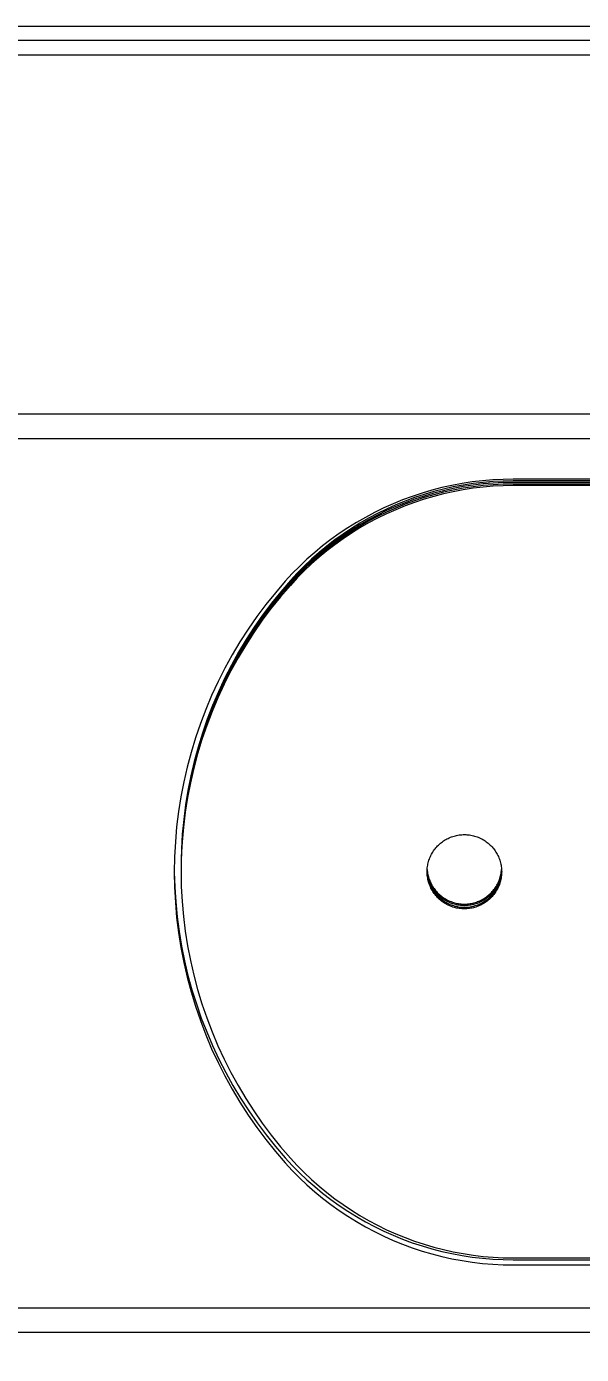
# Model space of a CAD drawing. Header units: inches. Extents: x -8 to 201, y -1 to 136.
# Drawn here: x 56.932 to 58.543, y 121.898 to 125.758 of the extents above; entities that cross this region are included whole.
import ezdxf

# ---------------------------------------------------------------- set-up
doc = ezdxf.new("R2010")
doc.units = ezdxf.units.IN
doc.layers.add('ZANO_R', color=7, linetype='Continuous', lineweight=0)
doc.layers.add('ZANO_W', color=1, linetype='Continuous', lineweight=0)
doc.styles.get("Standard").update_dxf_attribs({"font": 'arial.ttf'})
doc.dimstyles.new('amerykanie', dxfattribs={"dimtxt": 50, "dimasz": 50, "dimexe": 0.5, "dimexo": 0.5, "dimgap": 1, "dimtad": 1, "dimdec": 0, "dimzin": 0, "dimlunit": 5, "dimtxsty": 'Standard', "dimcen": 0.09, "dimclrd": 1, "dimclre": 1, "dimclrt": 1, "dimazin": 0, "dimtfac": 1, "dimtdec": 0, "dimtmove": 0, "dimatfit": 3, "dimfxl": 1, "dimtzin": 0, "dimarcsym": 1})

# ---------------------------------------------------------------- blocks, each defined once
blk = doc.blocks.new('*D477')
at = {"layer": 'ZANO_W', "color": 1, "lineweight": -2}
blk.add_arc((154.9429, 107.9573), 5.9376, 93.97094, 170.33898, dxfattribs=at)
at = {"layer": 'ZANO_W', "color": 1}
for points in [[(154.5292, 113.7141), (154.5342, 114.0474), (155.5316, 113.8657)], [(148.9234, 108.9678), (149.2555, 108.9397), (149.0053, 107.9573)]]:
    blk.add_solid(points, dxfattribs=at)
at = {"layer": 'ZANO_W', "color": 1, "insert": (150.0585, 113.3526), "char_height": 1.625, "attachment_point": 5, "rotation": 42.155}
blk.add_mtext("95%%d41'", dxfattribs=at)

msp = doc.modelspace()

# ---------------------------------------------------------------- linework, layer by layer
at = {"layer": 'ZANO_R'}
for p, q in [((109.43108, 125.75811), (11.74279, 125.75811)), ((11.72648, 125.71874), (109.44739, 125.71874)), ((109.67578, 125.67464), (11.61288, 125.67464)), ((59.29305, 124.63101), (55.85185, 124.63101)), ((55.85185, 124.56074), (59.29305, 124.56074)), ((58.19661, 124.42963), (58.16722, 124.42412)), ((58.22617, 124.43414), (58.19661, 124.42963)), ((58.22882, 124.42952), (58.19992, 124.42511)), ((58.25587, 124.43765), (58.22617, 124.43414)), ((58.25786, 124.43295), (58.22882, 124.42952)), ((58.25786, 124.42832), (58.22882, 124.42488)), ((58.28567, 124.44015), (58.25587, 124.43765)), ((58.28699, 124.4354), (58.25786, 124.43295)), ((58.28699, 124.43077), (58.25786, 124.42832)), ((58.31553, 124.44166), (58.28567, 124.44015)), ((58.3162, 124.43687), (58.28699, 124.4354)), ((58.3162, 124.43224), (58.28699, 124.43077)), ((58.3162, 124.4276), (58.28699, 124.42613)), ((58.34543, 124.44215), (58.31553, 124.44166)), ((58.34543, 124.43735), (58.3162, 124.43687)), ((58.34543, 124.43272), (58.3162, 124.43224)), ((58.34543, 124.42809), (58.3162, 124.4276)), ((62.94323, 124.44215), (58.34543, 124.44215)), ((62.94323, 124.43735), (58.34543, 124.43735)), ((62.94323, 124.43272), (58.34543, 124.43272)), ((62.94323, 124.42809), (58.34543, 124.42809)), ((58.052, 124.39231), (58.02395, 124.38196)), ((58.05852, 124.38862), (58.03109, 124.3785)), ((58.08039, 124.40172), (58.052, 124.39231)), ((58.08628, 124.39782), (58.05852, 124.38862)), ((58.08628, 124.39318), (58.05852, 124.38399)), ((58.08628, 124.38855), (58.05852, 124.37935)), ((58.10907, 124.41016), (58.08039, 124.40172)), ((58.11433, 124.40607), (58.08628, 124.39782)), ((58.11433, 124.40144), (58.08628, 124.39318)), ((58.11433, 124.39681), (58.08628, 124.38855)), ((58.11433, 124.39217), (58.08628, 124.38392)), ((58.13803, 124.41763), (58.10907, 124.41016)), ((58.14264, 124.41338), (58.11433, 124.40607)), ((58.14264, 124.40874), (58.11433, 124.40144)), ((58.14264, 124.40411), (58.11433, 124.39681)), ((58.14264, 124.39948), (58.11433, 124.39217)), ((58.16722, 124.42412), (58.13803, 124.41763)), ((58.17118, 124.41973), (58.14264, 124.41338)), ((58.17118, 124.41509), (58.14264, 124.40874)), ((58.17118, 124.41046), (58.14264, 124.40411)), ((58.17118, 124.40582), (58.14264, 124.39948)), ((58.19992, 124.42511), (58.17118, 124.41973)), ((58.19992, 124.42047), (58.17118, 124.41509)), ((58.19992, 124.41584), (58.17118, 124.41046)), ((58.19992, 124.41121), (58.17118, 124.40582)), ((58.22882, 124.42488), (58.19992, 124.42047)), ((58.22882, 124.42025), (58.19992, 124.41584)), ((58.22882, 124.41562), (58.19992, 124.41121)), ((58.25786, 124.42368), (58.22882, 124.42025)), ((58.25786, 124.41905), (58.22882, 124.41562)), ((58.28699, 124.42613), (58.25786, 124.42368)), ((58.28699, 124.4215), (58.25786, 124.41905)), ((58.3162, 124.42297), (58.28699, 124.4215)), ((58.34543, 124.42345), (58.3162, 124.42297)), ((62.94323, 124.42345), (58.34543, 124.42345)), ((57.96897, 124.35844), (57.94211, 124.3453)), ((57.97734, 124.3555), (57.95107, 124.34265)), ((57.97734, 124.35086), (57.95107, 124.33802)), ((57.99626, 124.37066), (57.96897, 124.35844)), ((58.00402, 124.36745), (57.97734, 124.3555)), ((58.00402, 124.36282), (57.97734, 124.35086)), ((58.00402, 124.35818), (57.97734, 124.34623)), ((58.00402, 124.35355), (57.97734, 124.3416)), ((58.02395, 124.38196), (57.99626, 124.37066)), ((58.03109, 124.3785), (58.00402, 124.36745)), ((58.03109, 124.37386), (58.00402, 124.36282)), ((58.03109, 124.36923), (58.00402, 124.35818)), ((58.03109, 124.36459), (58.00402, 124.35355)), ((58.05852, 124.38399), (58.03109, 124.37386)), ((58.05852, 124.37935), (58.03109, 124.36923)), ((58.05852, 124.37472), (58.03109, 124.36459)), ((58.08628, 124.38392), (58.05852, 124.37472)), ((57.88978, 124.31635), (57.86438, 124.30057)), ((57.89991, 124.31435), (57.87507, 124.29892)), ((57.9157, 124.33127), (57.88978, 124.31635)), ((57.92525, 124.32893), (57.89991, 124.31435)), ((57.92525, 124.3243), (57.89991, 124.30971)), ((57.92525, 124.31967), (57.89991, 124.30508)), ((57.92525, 124.31503), (57.89991, 124.30045)), ((57.94211, 124.3453), (57.9157, 124.33127)), ((57.95107, 124.34265), (57.92525, 124.32893)), ((57.95107, 124.33802), (57.92525, 124.3243)), ((57.95107, 124.33339), (57.92525, 124.31967)), ((57.95107, 124.32875), (57.92525, 124.31503)), ((57.97734, 124.34623), (57.95107, 124.33339)), ((57.97734, 124.3416), (57.95107, 124.32875)), ((57.83953, 124.28394), (57.81525, 124.26648)), ((57.85077, 124.28266), (57.82703, 124.26559)), ((57.85077, 124.27803), (57.82703, 124.26096)), ((57.85077, 124.27339), (57.82703, 124.25632)), ((57.86438, 124.30057), (57.83953, 124.28394)), ((57.87507, 124.29892), (57.85077, 124.28266)), ((57.87507, 124.29428), (57.85077, 124.27803)), ((57.87507, 124.28965), (57.85077, 124.27339)), ((57.87507, 124.28502), (57.85077, 124.26876)), ((57.89991, 124.30971), (57.87507, 124.29428)), ((57.89991, 124.30508), (57.87507, 124.28965)), ((57.89991, 124.30045), (57.87507, 124.28502)), ((57.79157, 124.24822), (57.76853, 124.22917)), ((57.80388, 124.24773), (57.78135, 124.2291)), ((57.80388, 124.2431), (57.78135, 124.22447)), ((57.80388, 124.23846), (57.78135, 124.21984)), ((57.80388, 124.23383), (57.78135, 124.2152)), ((57.81525, 124.26648), (57.79157, 124.24822)), ((57.82703, 124.26559), (57.80388, 124.24773)), ((57.82703, 124.26096), (57.80388, 124.2431)), ((57.82703, 124.25632), (57.80388, 124.23846)), ((57.82703, 124.25169), (57.80388, 124.23383)), ((57.85077, 124.26876), (57.82703, 124.25169)), ((57.74613, 124.20935), (57.72442, 124.18879)), ((57.75945, 124.20972), (57.73822, 124.18962)), ((57.75945, 124.20509), (57.73822, 124.18499)), ((57.75945, 124.20046), (57.73822, 124.18035)), ((57.75945, 124.19582), (57.73822, 124.17572)), ((57.76853, 124.22917), (57.74613, 124.20935)), ((57.78135, 124.2291), (57.75945, 124.20972)), ((57.78135, 124.22447), (57.75945, 124.20509)), ((57.78135, 124.21984), (57.75945, 124.20046)), ((57.78135, 124.2152), (57.75945, 124.19582)), ((57.70341, 124.1675), (57.68314, 124.14553)), ((57.71768, 124.16881), (57.69785, 124.14732)), ((57.71768, 124.16418), (57.69785, 124.14269)), ((57.71768, 124.15954), (57.69785, 124.13805)), ((57.72442, 124.18879), (57.70341, 124.1675)), ((57.73822, 124.18962), (57.71768, 124.16881)), ((57.73822, 124.18499), (57.71768, 124.16418)), ((57.73822, 124.18035), (57.71768, 124.15954)), ((57.73822, 124.17572), (57.71768, 124.15491)), ((57.68314, 124.14553), (57.65439, 124.11215)), ((57.69785, 124.13342), (57.66955, 124.10055)), ((57.69785, 124.14732), (57.66984, 124.11479)), ((57.69785, 124.14269), (57.67032, 124.11074)), ((57.69785, 124.13805), (57.67143, 124.10742)), ((57.71768, 124.15491), (57.69785, 124.13342)), ((57.64295, 124.08132), (57.61723, 124.04694)), ((57.65439, 124.11215), (57.62681, 124.07779)), ((57.66955, 124.10055), (57.64239, 124.06672)), ((57.66984, 124.11479), (57.64295, 124.08132)), ((57.67032, 124.11074), (57.64388, 124.07787)), ((57.67143, 124.10742), (57.64601, 124.07595)), ((57.60044, 124.04249), (57.57531, 124.00631)), ((57.61723, 124.04694), (57.5927, 124.0117)), ((57.61856, 124.04414), (57.59439, 124.00957)), ((57.62162, 124.04368), (57.59828, 124.01063)), ((57.62681, 124.07779), (57.60044, 124.04249)), ((57.64239, 124.06672), (57.61643, 124.03198)), ((57.64388, 124.07787), (57.61856, 124.04414)), ((57.64601, 124.07595), (57.62162, 124.04368)), ((57.57531, 124.00631), (57.55145, 123.96927)), ((57.5927, 124.0117), (57.5694, 123.97565)), ((57.59439, 124.00957), (57.5714, 123.97421)), ((57.59828, 124.01063), (57.57602, 123.97686)), ((57.61643, 124.03198), (57.59169, 123.99635)), ((57.55145, 123.96927), (57.52889, 123.93143)), ((57.5694, 123.97565), (57.54734, 123.93881)), ((57.5714, 123.97421), (57.54961, 123.93809)), ((57.57602, 123.97686), (57.55486, 123.94238)), ((57.59169, 123.99635), (57.5682, 123.95988)), ((57.52889, 123.93143), (57.50766, 123.89283)), ((57.54734, 123.93881), (57.52657, 123.90124)), ((57.54961, 123.93809), (57.52905, 123.90126)), ((57.55486, 123.94238), (57.53483, 123.90723)), ((57.5682, 123.95988), (57.54599, 123.92262)), ((57.50766, 123.89283), (57.48777, 123.85351)), ((57.52657, 123.90124), (57.50709, 123.86298)), ((57.52905, 123.90126), (57.50975, 123.86376)), ((57.52776, 123.89416), (57.50976, 123.85912)), ((57.54599, 123.92262), (57.52508, 123.88462)), ((57.528, 123.89463), (57.52776, 123.89416)), ((57.53442, 123.90648), (57.528, 123.89463)), ((57.53483, 123.90723), (57.53442, 123.90648)), ((57.48777, 123.85351), (57.46927, 123.81353)), ((57.50709, 123.86298), (57.48894, 123.82407)), ((57.50975, 123.86376), (57.49172, 123.82563)), ((57.50976, 123.85912), (57.49288, 123.82352)), ((57.52508, 123.88462), (57.5055, 123.84591)), ((57.46927, 123.81353), (57.45216, 123.77294)), ((57.48894, 123.82407), (57.47213, 123.78456)), ((57.49172, 123.82563), (57.47499, 123.78691)), ((57.49288, 123.82352), (57.47713, 123.78742)), ((57.5055, 123.84591), (57.48728, 123.80654)), ((57.45216, 123.77294), (57.43646, 123.73177)), ((57.47213, 123.78456), (57.45669, 123.7445)), ((57.47499, 123.78691), (57.45957, 123.74765)), ((57.47713, 123.78742), (57.46252, 123.75083)), ((57.48728, 123.80654), (57.47043, 123.76657)), ((57.43646, 123.73177), (57.42221, 123.69008)), ((57.45669, 123.7445), (57.44263, 123.70393)), ((57.45957, 123.74765), (57.44548, 123.70789)), ((57.45747, 123.73736), (57.45293, 123.72481)), ((57.47043, 123.76657), (57.45498, 123.72604)), ((57.45785, 123.73839), (57.45747, 123.73736)), ((57.46252, 123.75083), (57.45785, 123.73839)), ((57.44263, 123.70393), (57.42998, 123.66291)), ((57.44548, 123.70789), (57.43274, 123.66768)), ((57.44326, 123.69661), (57.43905, 123.68357)), ((57.45498, 123.72604), (57.44095, 123.685)), ((57.44352, 123.6974), (57.44326, 123.69661)), ((57.44784, 123.71024), (57.44352, 123.6974)), ((57.44815, 123.71114), (57.44784, 123.71024)), ((57.45258, 123.72383), (57.44815, 123.71114)), ((57.45293, 123.72481), (57.45258, 123.72383)), ((57.42221, 123.69008), (57.40941, 123.64793)), ((57.42998, 123.66291), (57.41873, 123.62147)), ((57.43274, 123.66768), (57.42137, 123.62707)), ((57.43056, 123.6557), (57.42276, 123.62777)), ((57.44095, 123.685), (57.42834, 123.64349)), ((57.43458, 123.66919), (57.43056, 123.6557)), ((57.43473, 123.66967), (57.43458, 123.66919)), ((57.43884, 123.68292), (57.43473, 123.66967)), ((57.43905, 123.68357), (57.43884, 123.68292)), ((57.40941, 123.64793), (57.39808, 123.60535)), ((57.41873, 123.62147), (57.40892, 123.57968)), ((57.42137, 123.62707), (57.41136, 123.58609)), ((57.42276, 123.62777), (57.41376, 123.59192)), ((57.42834, 123.64349), (57.41719, 123.60157)), ((57.39808, 123.60535), (57.38823, 123.56241)), ((57.40892, 123.57968), (57.40054, 123.53757)), ((57.41136, 123.58609), (57.40275, 123.5448)), ((57.41376, 123.59192), (57.40582, 123.55582)), ((57.41719, 123.60157), (57.40749, 123.55929)), ((57.38823, 123.56241), (57.37987, 123.51916)), ((57.40275, 123.5448), (57.39553, 123.50324)), ((57.40582, 123.55582), (57.39896, 123.5195)), ((57.40749, 123.55929), (57.39927, 123.5167)), ((57.37987, 123.51916), (57.37303, 123.47564)), ((57.39553, 123.50324), (57.38972, 123.46147)), ((57.39927, 123.5167), (57.39252, 123.47385)), ((57.39896, 123.5195), (57.39317, 123.483)), ((57.40054, 123.53757), (57.39361, 123.4952)), ((57.37303, 123.47564), (57.36769, 123.4319)), ((57.38972, 123.46147), (57.38531, 123.41952)), ((57.39252, 123.47385), (57.38727, 123.4308)), ((57.39361, 123.4952), (57.38815, 123.45261)), ((57.39317, 123.483), (57.38846, 123.44634)), ((57.36769, 123.4319), (57.36387, 123.38801)), ((57.38727, 123.4308), (57.38351, 123.38758)), ((57.38815, 123.45261), (57.38414, 123.40987)), ((57.38846, 123.44634), (57.38484, 123.40955)), ((57.36387, 123.38801), (57.36158, 123.34402)), ((57.38351, 123.38758), (57.38126, 123.34426)), ((57.38414, 123.40987), (57.3816, 123.36701)), ((57.38531, 123.41952), (57.38233, 123.37745)), ((57.38333, 123.38944), (57.38272, 123.3799)), ((57.38369, 123.39473), (57.38333, 123.38944)), ((57.38435, 123.40349), (57.38369, 123.39473)), ((57.38484, 123.40955), (57.38435, 123.40349)), ((58.1338, 123.3836), (58.13674, 123.38597)), ((58.13674, 123.38597), (58.13975, 123.38823)), ((58.13975, 123.38823), (58.14284, 123.39039)), ((58.14284, 123.39039), (58.14601, 123.39244)), ((58.14601, 123.39244), (58.14924, 123.39438)), ((58.14924, 123.39438), (58.15255, 123.39621)), ((58.15255, 123.39621), (58.15591, 123.39792)), ((58.15591, 123.39792), (58.15933, 123.39951)), ((58.15933, 123.39951), (58.1628, 123.40098)), ((58.1628, 123.40098), (58.16632, 123.40233)), ((58.16632, 123.40233), (58.16989, 123.40355)), ((58.16989, 123.40355), (58.1735, 123.40465)), ((58.1735, 123.40465), (58.17714, 123.40563)), ((58.17714, 123.40563), (58.18082, 123.40648)), ((58.18082, 123.40648), (58.18452, 123.40719)), ((58.18452, 123.40719), (58.18825, 123.40778)), ((58.18825, 123.40778), (58.19199, 123.40824)), ((58.19199, 123.40824), (58.19575, 123.40857)), ((58.19575, 123.40857), (58.19951, 123.40877)), ((58.19951, 123.40877), (58.20328, 123.40883)), ((58.20328, 123.40883), (58.20706, 123.40877)), ((58.20706, 123.40877), (58.21082, 123.40857)), ((58.21082, 123.40857), (58.21458, 123.40824)), ((58.21458, 123.40824), (58.21832, 123.40778)), ((58.21832, 123.40778), (58.22205, 123.40719)), ((58.22205, 123.40719), (58.22575, 123.40648)), ((58.22575, 123.40648), (58.22943, 123.40563)), ((58.22943, 123.40563), (58.23307, 123.40465)), ((58.23307, 123.40465), (58.23668, 123.40355)), ((58.23668, 123.40355), (58.24025, 123.40233)), ((58.24025, 123.40233), (58.24377, 123.40098)), ((58.24377, 123.40098), (58.24724, 123.39951)), ((58.24724, 123.39951), (58.25066, 123.39792)), ((58.25066, 123.39792), (58.25402, 123.39621)), ((58.25402, 123.39621), (58.25732, 123.39438)), ((58.25732, 123.39438), (58.26056, 123.39244)), ((58.26056, 123.39244), (58.26373, 123.39039)), ((58.26373, 123.39039), (58.26682, 123.38823)), ((58.26682, 123.38823), (58.26983, 123.38597)), ((58.26983, 123.38597), (58.27277, 123.3836)), ((57.3816, 123.36701), (57.38054, 123.32409)), ((57.38233, 123.37745), (57.38076, 123.3353)), ((57.38121, 123.34739), (57.38076, 123.33067)), ((57.3813, 123.35017), (57.38121, 123.34739)), ((57.38175, 123.36139), (57.3813, 123.35017)), ((57.38192, 123.36504), (57.38175, 123.36139)), ((57.38246, 123.37541), (57.38192, 123.36504)), ((57.38272, 123.3799), (57.38246, 123.37541)), ((58.10447, 123.34482), (58.10607, 123.34824)), ((58.10607, 123.34824), (58.10779, 123.35159)), ((58.10779, 123.35159), (58.10963, 123.35489)), ((58.10963, 123.35489), (58.11158, 123.35812)), ((58.11158, 123.35812), (58.11364, 123.36128)), ((58.11364, 123.36128), (58.11581, 123.36436)), ((58.11581, 123.36436), (58.11808, 123.36737)), ((58.11808, 123.36737), (58.12046, 123.3703)), ((58.12046, 123.3703), (58.12294, 123.37314)), ((58.12294, 123.37314), (58.12552, 123.37589)), ((58.12552, 123.37589), (58.12819, 123.37856)), ((58.12819, 123.37856), (58.13095, 123.38113)), ((58.13095, 123.38113), (58.1338, 123.3836)), ((58.27277, 123.3836), (58.27562, 123.38113)), ((58.27562, 123.38113), (58.27838, 123.37856)), ((58.27838, 123.37856), (58.28105, 123.37589)), ((58.28105, 123.37589), (58.28363, 123.37314)), ((58.28363, 123.37314), (58.28611, 123.3703)), ((58.28611, 123.3703), (58.28849, 123.36737)), ((58.28849, 123.36737), (58.29076, 123.36436)), ((58.29076, 123.36436), (58.29293, 123.36128)), ((58.29293, 123.36128), (58.29499, 123.35812)), ((58.29499, 123.35812), (58.29694, 123.35489)), ((58.29694, 123.35489), (58.29878, 123.35159)), ((58.29878, 123.35159), (58.30049, 123.34824)), ((58.30049, 123.34824), (58.3021, 123.34482)), ((57.36158, 123.34402), (57.36082, 123.29997)), ((57.38126, 123.34426), (57.38051, 123.30089)), ((57.38072, 123.33341), (57.38058, 123.32409)), ((57.38086, 123.3353), (57.38076, 123.33067)), ((58.09509, 123.30466), (58.0953, 123.30843)), ((58.09524, 123.30784), (58.09555, 123.30412)), ((58.0953, 123.30843), (58.09564, 123.31219)), ((58.09564, 123.31219), (58.09611, 123.31593)), ((58.09611, 123.31593), (58.09671, 123.31965)), ((58.09671, 123.31965), (58.09744, 123.32335)), ((58.09744, 123.32335), (58.0983, 123.32703)), ((58.0983, 123.32703), (58.09928, 123.33067)), ((58.09928, 123.33067), (58.10039, 123.33427)), ((58.10039, 123.33427), (58.10163, 123.33784)), ((58.10163, 123.33784), (58.10299, 123.34135)), ((58.10299, 123.34135), (58.10447, 123.34482)), ((58.3021, 123.34482), (58.30358, 123.34135)), ((58.30358, 123.34135), (58.30494, 123.33784)), ((58.30494, 123.33784), (58.30618, 123.33427)), ((58.30618, 123.33427), (58.30729, 123.33067)), ((58.30729, 123.33067), (58.30827, 123.32703)), ((58.30827, 123.32703), (58.30913, 123.32335)), ((58.30913, 123.32335), (58.30986, 123.31965)), ((58.30986, 123.31965), (58.31046, 123.31593)), ((58.31046, 123.31593), (58.31093, 123.31219)), ((58.31093, 123.31219), (58.31127, 123.30843)), ((58.31102, 123.30412), (58.31133, 123.30784)), ((58.31127, 123.30843), (58.31148, 123.30466)), ((57.36082, 123.29997), (57.36158, 123.25592)), ((57.36091, 123.29968), (57.36217, 123.25636)), ((57.38051, 123.30089), (57.38126, 123.25752)), ((58.09501, 123.30089), (58.09509, 123.30466)), ((58.09509, 123.29712), (58.09501, 123.30089)), ((58.09504, 123.30321), (58.0952, 123.29945)), ((58.0953, 123.29336), (58.09509, 123.29712)), ((58.09536, 123.30161), (58.09512, 123.30535)), ((58.0952, 123.29945), (58.09548, 123.2957)), ((58.09564, 123.2896), (58.0953, 123.29336)), ((58.09574, 123.29788), (58.09536, 123.30161)), ((58.09548, 123.2957), (58.0959, 123.29196)), ((58.09555, 123.30412), (58.096, 123.3004)), ((58.09611, 123.28586), (58.09564, 123.2896)), ((58.09624, 123.29416), (58.09574, 123.29788)), ((58.0959, 123.29196), (58.09645, 123.28824)), ((58.096, 123.3004), (58.09657, 123.2967)), ((58.09671, 123.28213), (58.09611, 123.28586)), ((58.09687, 123.29047), (58.09624, 123.29416)), ((58.09645, 123.28824), (58.09713, 123.28454)), ((58.09657, 123.2967), (58.09727, 123.29303)), ((58.09744, 123.27843), (58.09671, 123.28213)), ((58.09762, 123.2868), (58.09687, 123.29047)), ((58.09713, 123.28454), (58.09793, 123.28086)), ((58.09727, 123.29303), (58.0981, 123.28938)), ((58.0983, 123.27476), (58.09744, 123.27843)), ((58.09851, 123.28316), (58.09762, 123.2868)), ((58.09793, 123.28086), (58.09886, 123.27722)), ((58.0981, 123.28938), (58.09906, 123.28576)), ((58.09928, 123.27112), (58.0983, 123.27476)), ((58.09952, 123.27955), (58.09851, 123.28316)), ((58.09886, 123.27722), (58.09992, 123.27361)), ((58.09906, 123.28576), (58.10013, 123.28217)), ((58.10039, 123.26752), (58.09928, 123.27112)), ((58.10065, 123.27597), (58.09952, 123.27955)), ((58.09992, 123.27361), (58.10111, 123.27004)), ((58.10013, 123.28217), (58.10133, 123.27863)), ((58.10191, 123.27244), (58.10065, 123.27597)), ((58.10111, 123.27004), (58.10241, 123.26651)), ((58.10133, 123.27863), (58.10266, 123.27513)), ((58.10329, 123.26896), (58.10191, 123.27244)), ((58.10266, 123.27513), (58.1041, 123.27168)), ((58.10479, 123.26552), (58.10329, 123.26896)), ((58.1041, 123.27168), (58.10566, 123.26827)), ((58.10566, 123.26827), (58.10734, 123.26493)), ((58.29923, 123.26493), (58.30091, 123.26827)), ((58.30091, 123.26827), (58.30247, 123.27168)), ((58.30328, 123.26896), (58.30178, 123.26552)), ((58.30247, 123.27168), (58.30391, 123.27513)), ((58.30466, 123.27244), (58.30328, 123.26896)), ((58.30391, 123.27513), (58.30523, 123.27863)), ((58.30416, 123.26651), (58.30546, 123.27004)), ((58.30592, 123.27597), (58.30466, 123.27244)), ((58.30523, 123.27863), (58.30644, 123.28217)), ((58.30546, 123.27004), (58.30665, 123.27361)), ((58.30705, 123.27955), (58.30592, 123.27597)), ((58.30729, 123.27112), (58.30618, 123.26752)), ((58.30644, 123.28217), (58.30751, 123.28576)), ((58.30665, 123.27361), (58.30771, 123.27722)), ((58.30806, 123.28316), (58.30705, 123.27955)), ((58.30827, 123.27476), (58.30729, 123.27112)), ((58.30751, 123.28576), (58.30847, 123.28938)), ((58.30771, 123.27722), (58.30864, 123.28086)), ((58.30894, 123.2868), (58.30806, 123.28316)), ((58.30913, 123.27843), (58.30827, 123.27476)), ((58.30847, 123.28938), (58.30929, 123.29303)), ((58.30864, 123.28086), (58.30944, 123.28454)), ((58.3097, 123.29047), (58.30894, 123.2868)), ((58.30986, 123.28213), (58.30913, 123.27843)), ((58.30929, 123.29303), (58.31, 123.2967)), ((58.30944, 123.28454), (58.31012, 123.28824)), ((58.31033, 123.29416), (58.3097, 123.29047)), ((58.31046, 123.28586), (58.30986, 123.28213)), ((58.31, 123.2967), (58.31057, 123.3004)), ((58.31012, 123.28824), (58.31067, 123.29196)), ((58.31083, 123.29788), (58.31033, 123.29416)), ((58.31093, 123.2896), (58.31046, 123.28586)), ((58.31057, 123.3004), (58.31102, 123.30412)), ((58.31067, 123.29196), (58.31109, 123.2957)), ((58.31121, 123.30161), (58.31083, 123.29788)), ((58.31127, 123.29336), (58.31093, 123.2896)), ((58.31109, 123.2957), (58.31137, 123.29945)), ((58.31145, 123.30535), (58.31121, 123.30161)), ((58.31148, 123.29712), (58.31127, 123.29336)), ((58.31137, 123.29945), (58.31153, 123.30321)), ((58.31148, 123.30466), (58.31156, 123.30089)), ((58.31156, 123.30089), (58.31148, 123.29712)), ((57.36158, 123.25592), (57.36387, 123.21192)), ((57.36217, 123.25636), (57.36491, 123.21311)), ((57.38126, 123.25752), (57.38351, 123.2142)), ((58.10163, 123.26395), (58.10039, 123.26752)), ((58.10299, 123.26043), (58.10163, 123.26395)), ((58.10241, 123.26651), (58.10384, 123.26303)), ((58.10447, 123.25697), (58.10299, 123.26043)), ((58.10384, 123.26303), (58.10539, 123.2596)), ((58.10607, 123.25355), (58.10447, 123.25697)), ((58.1064, 123.26214), (58.10479, 123.26552)), ((58.10539, 123.2596), (58.10705, 123.25623)), ((58.10779, 123.25019), (58.10607, 123.25355)), ((58.10813, 123.25881), (58.1064, 123.26214)), ((58.10705, 123.25623), (58.10884, 123.25291)), ((58.10734, 123.26493), (58.10913, 123.26164)), ((58.10963, 123.2469), (58.10779, 123.25019)), ((58.10998, 123.25555), (58.10813, 123.25881)), ((58.10884, 123.25291), (58.11073, 123.24966)), ((58.10913, 123.26164), (58.11104, 123.25842)), ((58.11158, 123.24367), (58.10963, 123.2469)), ((58.11194, 123.25236), (58.10998, 123.25555)), ((58.11073, 123.24966), (58.11274, 123.24648)), ((58.11104, 123.25842), (58.11305, 123.25527)), ((58.11364, 123.24051), (58.11158, 123.24367)), ((58.11401, 123.24923), (58.11194, 123.25236)), ((58.11274, 123.24648), (58.11486, 123.24337)), ((58.11305, 123.25527), (58.11517, 123.25219)), ((58.11581, 123.23742), (58.11364, 123.24051)), ((58.11618, 123.24618), (58.11401, 123.24923)), ((58.11486, 123.24337), (58.11708, 123.24034)), ((58.11517, 123.25219), (58.1174, 123.24918)), ((58.11808, 123.23442), (58.11581, 123.23742)), ((58.11846, 123.2432), (58.11618, 123.24618)), ((58.11708, 123.24034), (58.11941, 123.23738)), ((58.1174, 123.24918), (58.11973, 123.24625)), ((58.12046, 123.23149), (58.11808, 123.23442)), ((58.12084, 123.2403), (58.11846, 123.2432)), ((58.11941, 123.23738), (58.12184, 123.23451)), ((58.11973, 123.24625), (58.12216, 123.24341)), ((58.12294, 123.22865), (58.12046, 123.23149)), ((58.12332, 123.23749), (58.12084, 123.2403)), ((58.12184, 123.23451), (58.12437, 123.23173)), ((58.12216, 123.24341), (58.12469, 123.24065)), ((58.12589, 123.23477), (58.12332, 123.23749)), ((58.12437, 123.23173), (58.12699, 123.22903)), ((58.12469, 123.24065), (58.12731, 123.23798)), ((58.12856, 123.23214), (58.12589, 123.23477)), ((58.12731, 123.23798), (58.13002, 123.2354)), ((58.13132, 123.2296), (58.12856, 123.23214)), ((58.13002, 123.2354), (58.13282, 123.23291)), ((58.13416, 123.22715), (58.13132, 123.2296)), ((58.13282, 123.23291), (58.13571, 123.23053)), ((58.13571, 123.23053), (58.13867, 123.22824)), ((58.2679, 123.22824), (58.27086, 123.23053)), ((58.27086, 123.23053), (58.27375, 123.23291)), ((58.27525, 123.2296), (58.27241, 123.22715)), ((58.27375, 123.23291), (58.27655, 123.2354)), ((58.27801, 123.23214), (58.27525, 123.2296)), ((58.27655, 123.2354), (58.27926, 123.23798)), ((58.28068, 123.23477), (58.27801, 123.23214)), ((58.27926, 123.23798), (58.28188, 123.24065)), ((58.27957, 123.22903), (58.2822, 123.23173)), ((58.28325, 123.23749), (58.28068, 123.23477)), ((58.28188, 123.24065), (58.28441, 123.24341)), ((58.2822, 123.23173), (58.28473, 123.23451)), ((58.28573, 123.2403), (58.28325, 123.23749)), ((58.28611, 123.23149), (58.28363, 123.22865)), ((58.28441, 123.24341), (58.28684, 123.24625)), ((58.28473, 123.23451), (58.28716, 123.23738)), ((58.28811, 123.2432), (58.28573, 123.2403)), ((58.28849, 123.23442), (58.28611, 123.23149)), ((58.28684, 123.24625), (58.28917, 123.24918)), ((58.28716, 123.23738), (58.28948, 123.24034)), ((58.29039, 123.24618), (58.28811, 123.2432)), ((58.29076, 123.23742), (58.28849, 123.23442)), ((58.28917, 123.24918), (58.29139, 123.25219)), ((58.28948, 123.24034), (58.29171, 123.24337)), ((58.29256, 123.24923), (58.29039, 123.24618)), ((58.29293, 123.24051), (58.29076, 123.23742)), ((58.29139, 123.25219), (58.29352, 123.25527)), ((58.29171, 123.24337), (58.29383, 123.24648)), ((58.29463, 123.25236), (58.29256, 123.24923)), ((58.29499, 123.24367), (58.29293, 123.24051)), ((58.29352, 123.25527), (58.29553, 123.25842)), ((58.29383, 123.24648), (58.29583, 123.24966)), ((58.29659, 123.25555), (58.29463, 123.25236)), ((58.29694, 123.2469), (58.29499, 123.24367)), ((58.29553, 123.25842), (58.29744, 123.26164)), ((58.29583, 123.24966), (58.29773, 123.25291)), ((58.29844, 123.25881), (58.29659, 123.25555)), ((58.29878, 123.25019), (58.29694, 123.2469)), ((58.29744, 123.26164), (58.29923, 123.26493)), ((58.29773, 123.25291), (58.29951, 123.25623)), ((58.30017, 123.26214), (58.29844, 123.25881)), ((58.30049, 123.25355), (58.29878, 123.25019)), ((58.29951, 123.25623), (58.30118, 123.2596)), ((58.30178, 123.26552), (58.30017, 123.26214)), ((58.3021, 123.25697), (58.30049, 123.25355)), ((58.30118, 123.2596), (58.30273, 123.26303)), ((58.30358, 123.26043), (58.3021, 123.25697)), ((58.30273, 123.26303), (58.30416, 123.26651)), ((58.30494, 123.26395), (58.30358, 123.26043)), ((58.30618, 123.26752), (58.30494, 123.26395)), ((57.36387, 123.21192), (57.36769, 123.16803)), ((57.36491, 123.21311), (57.36913, 123.16998)), ((57.38351, 123.2142), (57.38727, 123.17099)), ((58.12552, 123.22589), (58.12294, 123.22865)), ((58.12819, 123.22323), (58.12552, 123.22589)), ((58.12699, 123.22903), (58.12971, 123.22643)), ((58.13095, 123.22066), (58.12819, 123.22323)), ((58.12971, 123.22643), (58.13251, 123.22392)), ((58.1338, 123.21819), (58.13095, 123.22066)), ((58.13251, 123.22392), (58.1354, 123.22151)), ((58.13674, 123.21582), (58.1338, 123.21819)), ((58.13709, 123.22481), (58.13416, 123.22715)), ((58.1354, 123.22151), (58.13838, 123.2192)), ((58.13975, 123.21356), (58.13674, 123.21582)), ((58.14009, 123.22257), (58.13709, 123.22481)), ((58.13838, 123.2192), (58.14143, 123.217)), ((58.13867, 123.22824), (58.14171, 123.22606)), ((58.14284, 123.2114), (58.13975, 123.21356)), ((58.14317, 123.22044), (58.14009, 123.22257)), ((58.14143, 123.217), (58.14455, 123.2149)), ((58.14171, 123.22606), (58.14483, 123.22399)), ((58.14601, 123.20934), (58.14284, 123.2114)), ((58.14633, 123.21841), (58.14317, 123.22044)), ((58.14455, 123.2149), (58.14775, 123.21292)), ((58.14483, 123.22399), (58.14801, 123.22202)), ((58.14924, 123.20741), (58.14601, 123.20934)), ((58.14955, 123.2165), (58.14633, 123.21841)), ((58.14775, 123.21292), (58.15101, 123.21104)), ((58.14801, 123.22202), (58.15126, 123.22017)), ((58.15255, 123.20558), (58.14924, 123.20741)), ((58.15284, 123.21469), (58.14955, 123.2165)), ((58.15101, 123.21104), (58.15433, 123.20929)), ((58.15126, 123.22017), (58.15457, 123.21843)), ((58.15591, 123.20387), (58.15255, 123.20558)), ((58.15618, 123.213), (58.15284, 123.21469)), ((58.15433, 123.20929), (58.15772, 123.20764)), ((58.15457, 123.21843), (58.15795, 123.2168)), ((58.15933, 123.20228), (58.15591, 123.20387)), ((58.15958, 123.21143), (58.15618, 123.213)), ((58.15772, 123.20764), (58.16116, 123.20612)), ((58.15795, 123.2168), (58.16137, 123.2153)), ((58.1628, 123.20081), (58.15933, 123.20228)), ((58.16304, 123.20998), (58.15958, 123.21143)), ((58.16116, 123.20612), (58.16465, 123.20472)), ((58.16137, 123.2153), (58.16485, 123.21391)), ((58.16632, 123.19946), (58.1628, 123.20081)), ((58.16654, 123.20865), (58.16304, 123.20998)), ((58.16465, 123.20472), (58.16819, 123.20343)), ((58.16485, 123.21391), (58.16837, 123.21264)), ((58.16989, 123.19823), (58.16632, 123.19946)), ((58.17009, 123.20744), (58.16654, 123.20865)), ((58.16819, 123.20343), (58.17177, 123.20228)), ((58.16837, 123.21264), (58.17193, 123.21149)), ((58.1735, 123.19713), (58.16989, 123.19823)), ((58.17368, 123.20635), (58.17009, 123.20744)), ((58.17177, 123.20228), (58.17538, 123.20125)), ((58.17193, 123.21149), (58.17553, 123.21047)), ((58.17714, 123.19616), (58.1735, 123.19713)), ((58.1773, 123.20539), (58.17368, 123.20635)), ((58.17538, 123.20125), (58.17904, 123.20034)), ((58.17553, 123.21047), (58.17916, 123.20958)), ((58.18082, 123.19531), (58.17714, 123.19616)), ((58.18095, 123.20455), (58.1773, 123.20539)), ((58.17904, 123.20034), (58.18272, 123.19956)), ((58.17916, 123.20958), (58.18282, 123.20881)), ((58.18452, 123.19459), (58.18082, 123.19531)), ((58.18464, 123.20384), (58.18095, 123.20455)), ((58.18272, 123.19956), (58.18642, 123.19891)), ((58.18282, 123.20881), (58.18651, 123.20816)), ((58.18825, 123.19401), (58.18452, 123.19459)), ((58.18834, 123.20326), (58.18464, 123.20384)), ((58.18642, 123.19891), (58.19015, 123.19839)), ((58.18651, 123.20816), (58.19022, 123.20765)), ((58.19199, 123.19355), (58.18825, 123.19401)), ((58.19206, 123.20281), (58.18834, 123.20326)), ((58.19015, 123.19839), (58.19389, 123.198)), ((58.19022, 123.20765), (58.19394, 123.20726)), ((58.19575, 123.19322), (58.19199, 123.19355)), ((58.19579, 123.20248), (58.19206, 123.20281)), ((58.19389, 123.198), (58.19764, 123.19774)), ((58.19394, 123.20726), (58.19767, 123.207)), ((58.19951, 123.19302), (58.19575, 123.19322)), ((58.19954, 123.20229), (58.19579, 123.20248)), ((58.19764, 123.19774), (58.2014, 123.19761)), ((58.19767, 123.207), (58.20141, 123.20687)), ((58.20328, 123.19296), (58.19951, 123.19302)), ((58.20328, 123.20222), (58.19954, 123.20229)), ((58.2014, 123.19761), (58.20517, 123.19761)), ((58.20141, 123.20687), (58.20516, 123.20687)), ((58.20703, 123.20229), (58.20328, 123.20222)), ((58.20706, 123.19302), (58.20328, 123.19296)), ((58.20516, 123.20687), (58.2089, 123.207)), ((58.20517, 123.19761), (58.20893, 123.19774)), ((58.21078, 123.20248), (58.20703, 123.20229)), ((58.21082, 123.19322), (58.20706, 123.19302)), ((58.2089, 123.207), (58.21263, 123.20726)), ((58.20893, 123.19774), (58.21268, 123.198)), ((58.21451, 123.20281), (58.21078, 123.20248)), ((58.21458, 123.19355), (58.21082, 123.19322)), ((58.21263, 123.20726), (58.21635, 123.20765)), ((58.21268, 123.198), (58.21642, 123.19839)), ((58.21823, 123.20326), (58.21451, 123.20281)), ((58.21832, 123.19401), (58.21458, 123.19355)), ((58.21635, 123.20765), (58.22006, 123.20816)), ((58.21642, 123.19839), (58.22015, 123.19891)), ((58.22193, 123.20384), (58.21823, 123.20326)), ((58.22205, 123.19459), (58.21832, 123.19401)), ((58.22006, 123.20816), (58.22374, 123.20881)), ((58.22015, 123.19891), (58.22385, 123.19956)), ((58.22561, 123.20455), (58.22193, 123.20384)), ((58.22575, 123.19531), (58.22205, 123.19459)), ((58.22374, 123.20881), (58.22741, 123.20958)), ((58.22385, 123.19956), (58.22753, 123.20034)), ((58.22927, 123.20539), (58.22561, 123.20455)), ((58.22943, 123.19616), (58.22575, 123.19531)), ((58.22741, 123.20958), (58.23104, 123.21047)), ((58.22753, 123.20034), (58.23118, 123.20125)), ((58.23289, 123.20635), (58.22927, 123.20539)), ((58.23307, 123.19713), (58.22943, 123.19616)), ((58.23104, 123.21047), (58.23464, 123.21149)), ((58.23118, 123.20125), (58.2348, 123.20228)), ((58.23648, 123.20744), (58.23289, 123.20635)), ((58.23668, 123.19823), (58.23307, 123.19713)), ((58.23464, 123.21149), (58.2382, 123.21264)), ((58.2348, 123.20228), (58.23838, 123.20343)), ((58.24003, 123.20865), (58.23648, 123.20744)), ((58.24025, 123.19946), (58.23668, 123.19823)), ((58.2382, 123.21264), (58.24172, 123.21391)), ((58.23838, 123.20343), (58.24192, 123.20472)), ((58.24353, 123.20998), (58.24003, 123.20865)), ((58.24377, 123.20081), (58.24025, 123.19946)), ((58.24172, 123.21391), (58.2452, 123.2153)), ((58.24192, 123.20472), (58.24541, 123.20612)), ((58.24698, 123.21143), (58.24353, 123.20998)), ((58.24724, 123.20228), (58.24377, 123.20081)), ((58.2452, 123.2153), (58.24862, 123.2168)), ((58.24541, 123.20612), (58.24885, 123.20764)), ((58.25039, 123.213), (58.24698, 123.21143)), ((58.25066, 123.20387), (58.24724, 123.20228)), ((58.24862, 123.2168), (58.25199, 123.21843)), ((58.24885, 123.20764), (58.25223, 123.20929)), ((58.25373, 123.21469), (58.25039, 123.213)), ((58.25402, 123.20558), (58.25066, 123.20387)), ((58.25199, 123.21843), (58.25531, 123.22017)), ((58.25223, 123.20929), (58.25556, 123.21104)), ((58.25702, 123.2165), (58.25373, 123.21469)), ((58.25732, 123.20741), (58.25402, 123.20558)), ((58.25531, 123.22017), (58.25856, 123.22202)), ((58.25556, 123.21104), (58.25882, 123.21292)), ((58.26024, 123.21841), (58.25702, 123.2165)), ((58.26056, 123.20934), (58.25732, 123.20741)), ((58.25856, 123.22202), (58.26174, 123.22399)), ((58.25882, 123.21292), (58.26202, 123.2149)), ((58.26339, 123.22044), (58.26024, 123.21841)), ((58.26373, 123.2114), (58.26056, 123.20934)), ((58.26174, 123.22399), (58.26486, 123.22606)), ((58.26202, 123.2149), (58.26514, 123.217)), ((58.26648, 123.22257), (58.26339, 123.22044)), ((58.26682, 123.21356), (58.26373, 123.2114)), ((58.26486, 123.22606), (58.2679, 123.22824)), ((58.26514, 123.217), (58.26819, 123.2192)), ((58.26948, 123.22481), (58.26648, 123.22257)), ((58.26983, 123.21582), (58.26682, 123.21356)), ((58.26819, 123.2192), (58.27117, 123.22151)), ((58.27241, 123.22715), (58.26948, 123.22481)), ((58.27277, 123.21819), (58.26983, 123.21582)), ((58.27117, 123.22151), (58.27405, 123.22392)), ((58.27562, 123.22066), (58.27277, 123.21819)), ((58.27405, 123.22392), (58.27686, 123.22643)), ((58.27838, 123.22323), (58.27562, 123.22066)), ((58.27686, 123.22643), (58.27957, 123.22903)), ((58.28105, 123.22589), (58.27838, 123.22323)), ((58.28363, 123.22865), (58.28105, 123.22589)), ((57.36769, 123.16803), (57.37303, 123.1243)), ((57.36913, 123.16998), (57.37481, 123.12702)), ((57.38727, 123.17099), (57.39252, 123.12793)), ((57.37303, 123.1243), (57.37987, 123.08078)), ((57.37481, 123.12702), (57.38195, 123.08428)), ((57.39252, 123.12793), (57.39927, 123.08508)), ((57.37987, 123.08078), (57.38823, 123.03752)), ((57.38195, 123.08428), (57.39054, 123.0418)), ((57.39927, 123.08508), (57.40749, 123.04249)), ((57.38823, 123.03752), (57.39808, 122.99458)), ((57.39054, 123.0418), (57.40058, 122.99965)), ((57.40749, 123.04249), (57.41719, 123.00021)), ((57.40058, 122.99965), (57.41205, 122.95786)), ((57.41719, 123.00021), (57.42834, 122.9583)), ((57.39808, 122.99458), (57.40941, 122.95201)), ((57.40941, 122.95201), (57.42221, 122.90985)), ((57.41205, 122.95786), (57.42494, 122.91648)), ((57.42834, 122.9583), (57.44095, 122.91679)), ((57.42221, 122.90985), (57.43646, 122.86816)), ((57.42494, 122.91648), (57.43923, 122.87557)), ((57.44095, 122.91679), (57.45498, 122.87575)), ((57.43646, 122.86816), (57.45216, 122.827)), ((57.43923, 122.87557), (57.4549, 122.83517)), ((57.45498, 122.87575), (57.47043, 122.83521)), ((57.45216, 122.827), (57.46927, 122.7864)), ((57.4549, 122.83517), (57.47195, 122.79533)), ((57.47043, 122.83521), (57.48728, 122.79524)), ((57.46927, 122.7864), (57.48777, 122.74642)), ((57.47195, 122.79533), (57.49034, 122.75609)), ((57.48728, 122.79524), (57.5055, 122.75588)), ((57.48777, 122.74642), (57.50766, 122.70711)), ((57.49034, 122.75609), (57.51006, 122.7175)), ((57.5055, 122.75588), (57.52508, 122.71717)), ((57.50766, 122.70711), (57.52889, 122.6685)), ((57.51006, 122.7175), (57.53108, 122.67961)), ((57.52508, 122.71717), (57.54599, 122.67917)), ((57.52889, 122.6685), (57.55145, 122.63066)), ((57.53108, 122.67961), (57.55339, 122.64245)), ((57.54599, 122.67917), (57.5682, 122.64191)), ((57.55145, 122.63066), (57.57531, 122.59363)), ((57.55339, 122.64245), (57.57694, 122.60608)), ((57.5682, 122.64191), (57.59169, 122.60544)), ((57.57531, 122.59363), (57.60044, 122.55744)), ((57.57694, 122.60608), (57.60173, 122.57053)), ((57.59169, 122.60544), (57.61643, 122.56981)), ((57.60044, 122.55744), (57.62681, 122.52215)), ((57.60173, 122.57053), (57.62771, 122.53585)), ((57.61643, 122.56981), (57.64239, 122.53506)), ((57.62771, 122.53585), (57.65485, 122.50207)), ((57.64239, 122.53506), (57.66955, 122.50123)), ((57.62681, 122.52215), (57.65439, 122.48779)), ((57.65485, 122.50207), (57.68314, 122.46924)), ((57.66955, 122.50123), (57.69785, 122.46837)), ((57.65439, 122.48779), (57.68314, 122.45441)), ((57.68314, 122.46924), (57.70341, 122.44726)), ((57.69785, 122.46837), (57.71768, 122.44688)), ((57.68314, 122.45441), (57.70341, 122.43243)), ((57.70341, 122.44726), (57.72442, 122.42598)), ((57.70341, 122.43243), (57.72442, 122.41115)), ((57.71768, 122.44688), (57.73822, 122.42607)), ((57.72442, 122.42598), (57.74613, 122.40541)), ((57.73822, 122.42607), (57.75945, 122.40596)), ((57.72442, 122.41115), (57.74613, 122.39059)), ((57.74613, 122.40541), (57.76853, 122.38559)), ((57.74613, 122.39059), (57.76853, 122.37077)), ((57.75945, 122.40596), (57.78135, 122.38659)), ((57.76853, 122.38559), (57.79157, 122.36654)), ((57.78135, 122.38659), (57.80388, 122.36796)), ((57.76853, 122.37077), (57.79157, 122.35171)), ((57.79157, 122.36654), (57.81525, 122.34828)), ((57.79157, 122.35171), (57.81525, 122.33345)), ((57.80388, 122.36796), (57.82703, 122.3501)), ((57.81525, 122.34828), (57.83953, 122.33082)), ((57.82703, 122.3501), (57.85077, 122.33303)), ((57.81525, 122.33345), (57.83953, 122.31599)), ((57.83953, 122.33082), (57.86438, 122.31419)), ((57.83953, 122.31599), (57.86438, 122.29937)), ((57.85077, 122.33303), (57.87507, 122.31677)), ((57.86438, 122.31419), (57.88978, 122.29841)), ((57.87507, 122.31677), (57.89991, 122.30134)), ((57.86438, 122.29937), (57.88978, 122.28358)), ((57.88978, 122.29841), (57.9157, 122.2835)), ((57.88978, 122.28358), (57.9157, 122.26867)), ((57.89991, 122.30134), (57.92525, 122.28676)), ((57.9157, 122.2835), (57.94211, 122.26946)), ((57.9157, 122.26867), (57.94211, 122.25463)), ((57.92525, 122.28676), (57.95107, 122.27303)), ((57.94211, 122.26946), (57.96897, 122.25633)), ((57.95107, 122.27303), (57.97734, 122.26019)), ((57.94211, 122.25463), (57.96897, 122.2415)), ((57.96897, 122.25633), (57.99626, 122.2441)), ((57.96897, 122.2415), (57.99626, 122.22928)), ((57.97734, 122.26019), (58.00402, 122.24824)), ((57.99626, 122.2441), (58.02395, 122.23281)), ((57.99626, 122.22928), (58.02395, 122.21798)), ((58.00402, 122.24824), (58.03109, 122.23719)), ((58.02395, 122.23281), (58.052, 122.22245)), ((58.03109, 122.23719), (58.05852, 122.22707)), ((58.05852, 122.22707), (58.08628, 122.21787)), ((58.02395, 122.21798), (58.052, 122.20762)), ((58.052, 122.22245), (58.08039, 122.21304)), ((58.052, 122.20762), (58.08039, 122.19822)), ((58.08039, 122.21304), (58.10907, 122.2046)), ((58.08039, 122.19822), (58.10907, 122.18977)), ((58.08628, 122.21787), (58.11433, 122.20962)), ((58.10907, 122.2046), (58.13803, 122.19713)), ((58.10907, 122.18977), (58.13803, 122.1823)), ((58.11433, 122.20962), (58.14264, 122.20231)), ((58.13803, 122.19713), (58.16722, 122.19064)), ((58.14264, 122.20231), (58.17118, 122.19596)), ((58.16722, 122.19064), (58.19661, 122.18514)), ((58.17118, 122.19596), (58.19992, 122.19058)), ((58.19992, 122.19058), (58.22882, 122.18617)), ((58.13803, 122.1823), (58.16722, 122.17581)), ((58.16722, 122.17581), (58.19661, 122.17031)), ((58.19661, 122.18514), (58.22617, 122.18063)), ((58.19661, 122.17031), (58.22617, 122.1658)), ((58.22617, 122.18063), (58.25587, 122.17712)), ((58.22617, 122.1658), (58.25587, 122.16229)), ((58.22882, 122.18617), (58.25786, 122.18274)), ((58.25587, 122.17712), (58.28567, 122.17461)), ((58.25587, 122.16229), (58.28567, 122.15978)), ((58.25786, 122.18274), (58.28699, 122.18029)), ((58.28567, 122.17461), (58.31553, 122.1731)), ((58.28567, 122.15978), (58.31553, 122.15828)), ((58.28699, 122.18029), (58.3162, 122.17882)), ((58.31553, 122.1731), (58.34543, 122.17261)), ((58.31553, 122.15828), (58.34543, 122.15778)), ((58.3162, 122.17882), (58.34543, 122.17833)), ((58.34543, 122.17833), (62.94323, 122.17833)), ((58.34543, 122.17261), (62.94323, 122.17261)), ((58.34543, 122.15778), (62.94323, 122.15778)), ((59.29305, 122.03225), (55.85185, 122.03225)), ((55.85185, 121.96199), (59.29305, 121.96199))]:
    msp.add_line(p, q, dxfattribs=at)

# ---------------------------------------------------------------- dimensions: what is measured, and where the dimension line sits
at = {"layer": 'ZANO_W'}
dim = msp.add_angular_dim_2l(base=(152.32078, 113.28462), line1=((-3.00331, 107.95732), (188.98537, 107.95732)), line2=((154.94549, 107.98326), (156.67065, 125.29747)), dimstyle='amerykanie', override={"dimtxt": 1.625, "dimasz": 1, "dimgap": 0.5, "dimdec": 4, "dimaunit": 1, "dimadec": 1, "dimtdec": 4, "dimtmove": 1, "dimfrac": 2}, dxfattribs=at)
dim.commit()
dim.dimension.update_dxf_attribs({"geometry": '*D477', "text_midpoint": (150.05845, 113.35263)})

doc.saveas('drawing.dxf')
